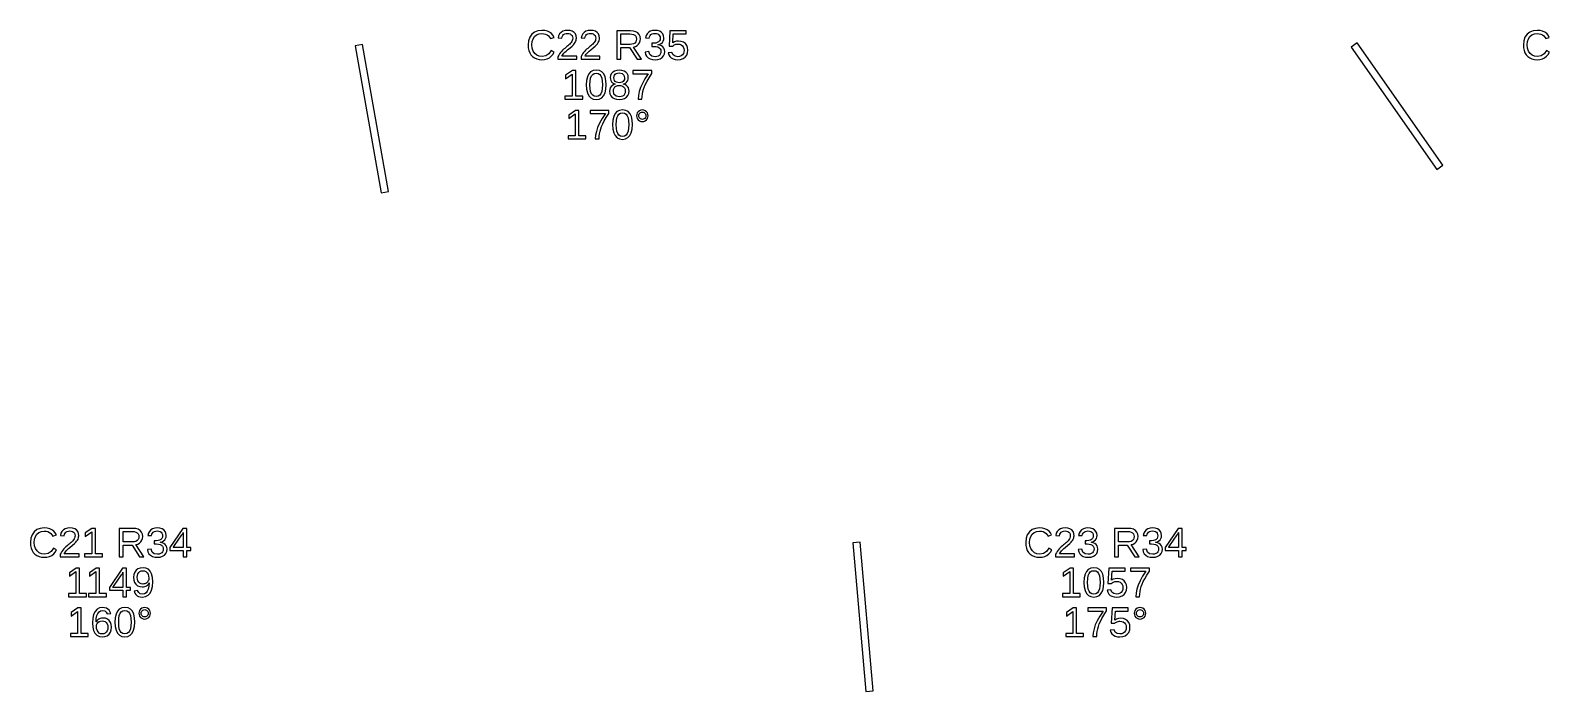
# Model space of a CAD drawing. Extents: x 206 to 2890, y 20 to 453.
# Drawn here: x 2258 to 2563.3, y 320 to 452.9 of the extents above; entities that cross this region are included whole.
import ezdxf

# ---------------------------------------------------------------- set-up
doc = ezdxf.new("R2010")
doc.units = 0
doc.layers.get('0').update_dxf_attribs({"linetype": 'CONTINUOUS'})

msp = doc.modelspace()

# ---------------------------------------------------------------- linework, layer by layer
for points in [[(2361.31, 447.093), (2361.81, 447.222), (2362.26, 447.437), (2362.66, 447.734), (2362.99, 448.109), (2363.26, 448.564), (2362.62, 448.881), (2362.15, 448.219), (2361.55, 447.821), (2360.81, 447.689), (2360.23, 447.76), (2359.73, 447.974), (2359.32, 448.33), (2359.01, 448.803), (2358.83, 449.368), (2358.77, 450.024), (2358.83, 450.685), (2359, 451.244), (2359.3, 451.703), (2359.7, 452.043), (2360.19, 452.247), (2360.78, 452.315), (2361.16, 452.286), (2361.51, 452.198), (2361.83, 452.051), (2362.09, 451.848), (2362.31, 451.593), (2362.47, 451.286), (2363.2, 451.53), (2362.97, 451.961), (2362.67, 452.315), (2362.3, 452.592), (2361.86, 452.791), (2361.35, 452.91), (2360.77, 452.95), (2359.96, 452.863), (2359.28, 452.604), (2358.72, 452.173), (2358.31, 451.589), (2358.06, 450.873), (2357.98, 450.024), (2358.02, 449.441), (2358.13, 448.913), (2358.31, 448.44), (2358.56, 448.028), (2358.89, 447.685), (2359.27, 447.41), (2359.72, 447.21), (2360.22, 447.09), (2360.77, 447.05)], [(2367.79, 447.754), (2364.8, 447.754), (2364.9, 447.946), (2365.03, 448.144), (2365.2, 448.346), (2365.4, 448.559), (2365.65, 448.789), (2365.94, 449.036), (2366.45, 449.457), (2366.83, 449.797), (2367.09, 450.057), (2367.28, 450.277), (2367.43, 450.496), (2367.55, 450.716), (2367.63, 450.936), (2367.68, 451.157), (2367.7, 451.379), (2367.65, 451.843), (2367.49, 452.23), (2367.23, 452.541), (2366.88, 452.768), (2366.43, 452.904), (2365.9, 452.95), (2365.41, 452.905), (2364.98, 452.769), (2364.61, 452.543), (2364.32, 452.24), (2364.13, 451.876), (2364.02, 451.448), (2364.77, 451.379), (2364.84, 451.663), (2364.96, 451.901), (2365.13, 452.093), (2365.35, 452.235), (2365.61, 452.319), (2365.9, 452.348), (2366.2, 452.319), (2366.46, 452.232), (2366.67, 452.087), (2366.82, 451.89), (2366.92, 451.646), (2366.95, 451.355), (2366.93, 451.13), (2366.87, 450.921), (2366.79, 450.728), (2366.67, 450.547), (2366.53, 450.37), (2366.36, 450.199), (2366.18, 450.031), (2365.99, 449.863), (2365.78, 449.695), (2365.56, 449.522), (2365.35, 449.34), (2365.13, 449.148), (2364.91, 448.943), (2364.7, 448.724), (2364.5, 448.488), (2364.31, 448.233), (2364.14, 447.953), (2363.99, 447.648), (2363.99, 447.132), (2367.79, 447.132)], [(2372.42, 447.754), (2369.43, 447.754), (2369.53, 447.946), (2369.66, 448.144), (2369.83, 448.346), (2370.04, 448.559), (2370.29, 448.789), (2370.58, 449.036), (2371.08, 449.457), (2371.47, 449.797), (2371.73, 450.057), (2371.91, 450.277), (2372.06, 450.496), (2372.18, 450.716), (2372.27, 450.936), (2372.32, 451.157), (2372.33, 451.379), (2372.28, 451.843), (2372.13, 452.23), (2371.87, 452.541), (2371.51, 452.768), (2371.07, 452.904), (2370.54, 452.95), (2370.04, 452.905), (2369.61, 452.769), (2369.24, 452.543), (2368.96, 452.24), (2368.76, 451.876), (2368.66, 451.448), (2369.41, 451.379), (2369.47, 451.663), (2369.59, 451.901), (2369.76, 452.093), (2369.98, 452.235), (2370.24, 452.319), (2370.54, 452.348), (2370.84, 452.319), (2371.1, 452.232), (2371.3, 452.087), (2371.46, 451.89), (2371.55, 451.646), (2371.58, 451.355), (2371.56, 451.13), (2371.51, 450.921), (2371.42, 450.728), (2371.3, 450.547), (2371.16, 450.37), (2371, 450.199), (2370.82, 450.031), (2370.62, 449.863), (2370.42, 449.695), (2370.2, 449.522), (2369.98, 449.34), (2369.76, 449.148), (2369.55, 448.943), (2369.34, 448.724), (2369.13, 448.488), (2368.94, 448.233), (2368.78, 447.953), (2368.63, 447.648), (2368.63, 447.132), (2372.42, 447.132)], [(2376.62, 449.512), (2378.4, 449.512), (2379.89, 447.132), (2380.79, 447.132), (2379.16, 449.601), (2379.57, 449.713), (2379.91, 449.896), (2380.19, 450.151), (2380.4, 450.463), (2380.52, 450.821), (2380.56, 451.225), (2380.5, 451.702), (2380.33, 452.104), (2380.03, 452.431), (2379.63, 452.672), (2379.14, 452.816), (2378.54, 452.864), (2375.84, 452.864), (2375.84, 447.132), (2376.62, 447.132)], [(2376.62, 450.126), (2376.62, 452.242), (2378.46, 452.242), (2378.85, 452.213), (2379.18, 452.125), (2379.44, 451.979), (2379.63, 451.778), (2379.74, 451.524), (2379.78, 451.217), (2379.74, 450.898), (2379.63, 450.63), (2379.44, 450.413), (2379.19, 450.254), (2378.87, 450.158), (2378.49, 450.126)], [(2384.07, 447.099), (2384.56, 447.244), (2384.94, 447.486), (2385.22, 447.816), (2385.39, 448.225), (2385.44, 448.714), (2385.4, 449.06), (2385.28, 449.363), (2385.09, 449.626), (2384.82, 449.835), (2384.48, 449.978), (2384.08, 450.057), (2384.08, 450.073), (2384.44, 450.179), (2384.74, 450.335), (2384.98, 450.539), (2385.15, 450.791), (2385.25, 451.089), (2385.29, 451.432), (2385.23, 451.875), (2385.07, 452.247), (2384.81, 452.549), (2384.45, 452.772), (2384, 452.905), (2383.47, 452.95), (2382.97, 452.906), (2382.54, 452.774), (2382.17, 452.555), (2381.89, 452.258), (2381.69, 451.892), (2381.59, 451.457), (2382.33, 451.4), (2382.39, 451.678), (2382.5, 451.911), (2382.68, 452.099), (2382.89, 452.237), (2383.16, 452.32), (2383.46, 452.348), (2383.78, 452.318), (2384.05, 452.229), (2384.26, 452.081), (2384.41, 451.882), (2384.5, 451.64), (2384.53, 451.355), (2384.5, 451.068), (2384.39, 450.826), (2384.2, 450.629), (2383.95, 450.483), (2383.64, 450.395), (2383.27, 450.366), (2382.87, 450.366), (2382.87, 449.731), (2383.28, 449.731), (2383.7, 449.702), (2384.05, 449.615), (2384.32, 449.469), (2384.52, 449.271), (2384.64, 449.028), (2384.68, 448.739), (2384.65, 448.41), (2384.54, 448.14), (2384.37, 447.929), (2384.13, 447.778), (2383.84, 447.687), (2383.5, 447.656), (2382.87, 447.769), (2382.45, 448.108), (2382.25, 448.674), (2381.49, 448.604), (2381.6, 448.134), (2381.81, 447.746), (2382.11, 447.443), (2382.49, 447.225), (2382.96, 447.094), (2383.5, 447.05)], [(2388.65, 447.108), (2389.15, 447.282), (2389.56, 447.571), (2389.86, 447.961), (2390.03, 448.437), (2390.09, 448.999), (2390.04, 449.497), (2389.87, 449.929), (2389.59, 450.293), (2389.22, 450.569), (2388.77, 450.734), (2388.24, 450.789), (2387.8, 450.749), (2387.4, 450.627), (2387.06, 450.423), (2387.17, 452.242), (2389.76, 452.242), (2389.76, 452.864), (2386.5, 452.864), (2386.31, 449.78), (2387.03, 449.78), (2387.2, 449.915), (2387.37, 450.021), (2387.54, 450.098), (2387.71, 450.15), (2387.9, 450.181), (2388.09, 450.191), (2388.45, 450.154), (2388.75, 450.043), (2389, 449.858), (2389.18, 449.612), (2389.3, 449.321), (2389.33, 448.983), (2389.3, 448.597), (2389.19, 448.271), (2389, 448.004), (2388.75, 447.806), (2388.44, 447.688), (2388.08, 447.648), (2387.52, 447.743), (2387.12, 448.026), (2386.88, 448.499), (2386.14, 448.413), (2386.27, 448.006), (2386.48, 447.668), (2386.77, 447.4), (2387.13, 447.206), (2387.56, 447.089), (2388.06, 447.05)], [(2561.31, 447.093), (2561.81, 447.222), (2562.26, 447.437), (2562.66, 447.734), (2562.99, 448.109), (2563.26, 448.564), (2562.62, 448.881), (2562.15, 448.219), (2561.55, 447.821), (2560.81, 447.689), (2560.23, 447.76), (2559.73, 447.974), (2559.32, 448.33), (2559.01, 448.803), (2558.83, 449.368), (2558.77, 450.024), (2558.83, 450.685), (2559, 451.244), (2559.3, 451.703), (2559.7, 452.043), (2560.19, 452.247), (2560.78, 452.315), (2561.16, 452.286), (2561.51, 452.198), (2561.83, 452.051), (2562.09, 451.848), (2562.31, 451.593), (2562.47, 451.286), (2563.2, 451.53), (2562.97, 451.961), (2562.67, 452.315), (2562.3, 452.592), (2561.86, 452.791), (2561.35, 452.91), (2560.77, 452.95), (2559.96, 452.863), (2559.28, 452.604), (2558.72, 452.173), (2558.31, 451.589), (2558.06, 450.873), (2557.98, 450.024), (2558.02, 449.441), (2558.13, 448.913), (2558.31, 448.44), (2558.56, 448.028), (2558.89, 447.685), (2559.27, 447.41), (2559.72, 447.21), (2560.22, 447.09), (2560.77, 447.05)], [(2329.95, 420.586), (2324.74, 450.13), (2323.26, 449.87), (2328.47, 420.326)], [(2541.82, 425.856), (2524.61, 450.43), (2523.39, 449.57), (2540.59, 424.995)], [(2368.96, 439.754), (2367.56, 439.754), (2367.56, 444.864), (2366.89, 444.864), (2365.53, 443.933), (2365.53, 443.241), (2366.83, 444.165), (2366.83, 439.754), (2365.37, 439.754), (2365.37, 439.132), (2368.96, 439.132)], [(2372.28, 439.134), (2372.78, 439.387), (2373.17, 439.807), (2373.45, 440.387), (2373.62, 441.118), (2373.67, 442), (2373.62, 442.894), (2373.46, 443.629), (2373.19, 444.205), (2372.81, 444.619), (2372.31, 444.867), (2371.7, 444.95), (2371.06, 444.868), (2370.56, 444.623), (2370.17, 444.213), (2369.91, 443.64), (2369.74, 442.902), (2369.69, 442), (2369.75, 441.114), (2369.91, 440.382), (2370.19, 439.803), (2370.57, 439.385), (2371.07, 439.134), (2371.67, 439.05)], [(2371.29, 439.711), (2370.97, 439.9), (2370.73, 440.214), (2370.56, 440.664), (2370.46, 441.259), (2370.43, 442), (2370.46, 442.759), (2370.56, 443.362), (2370.73, 443.806), (2370.97, 444.112), (2371.29, 444.295), (2371.7, 444.356), (2372.09, 444.294), (2372.41, 444.108), (2372.64, 443.798), (2372.8, 443.351), (2372.9, 442.751), (2372.93, 442), (2372.9, 441.271), (2372.8, 440.68), (2372.63, 440.226), (2372.39, 439.905), (2372.07, 439.712), (2371.68, 439.648)], [(2376.9, 439.099), (2377.38, 439.247), (2377.77, 439.494), (2378.05, 439.828), (2378.22, 440.24), (2378.27, 440.731), (2378.24, 441.087), (2378.14, 441.401), (2377.97, 441.672), (2377.74, 441.892), (2377.45, 442.047), (2377.11, 442.138), (2377.11, 442.155), (2377.41, 442.247), (2377.65, 442.401), (2377.86, 442.614), (2378.01, 442.873), (2378.1, 443.159), (2378.13, 443.473), (2378.08, 443.895), (2377.91, 444.254), (2377.64, 444.551), (2377.27, 444.773), (2376.83, 444.906), (2376.3, 444.95), (2375.79, 444.905), (2375.35, 444.769), (2374.99, 444.543), (2374.71, 444.244), (2374.55, 443.89), (2374.5, 443.481), (2374.53, 443.167), (2374.62, 442.881), (2374.77, 442.623), (2374.97, 442.407), (2375.22, 442.248), (2375.51, 442.146), (2375.51, 442.13), (2375.19, 442.043), (2374.92, 441.888), (2374.68, 441.666), (2374.5, 441.391), (2374.4, 441.077), (2374.36, 440.722), (2374.42, 440.229), (2374.59, 439.816), (2374.88, 439.486), (2375.27, 439.244), (2375.75, 439.099), (2376.32, 439.05)], [(2376, 442.452), (2375.74, 442.538), (2375.52, 442.681), (2375.37, 442.88), (2375.28, 443.13), (2375.25, 443.432), (2375.28, 443.728), (2375.37, 443.971), (2375.52, 444.16), (2375.72, 444.296), (2375.99, 444.377), (2376.3, 444.405), (2376.9, 444.297), (2377.25, 443.972), (2377.37, 443.432), (2377.34, 443.11), (2377.25, 442.853), (2377.1, 442.661), (2376.89, 442.529), (2376.63, 442.45), (2376.31, 442.423)], [(2380.9, 439.655), (2380.97, 440.166), (2381.07, 440.665), (2381.21, 441.161), (2381.39, 441.662), (2381.61, 442.167), (2381.91, 442.739), (2382.32, 443.44), (2382.85, 444.27), (2382.85, 444.864), (2379.06, 444.864), (2379.06, 444.242), (2382.14, 444.242), (2381.48, 443.228), (2380.97, 442.295), (2380.59, 441.445), (2380.33, 440.648), (2380.17, 439.877), (2380.12, 439.132), (2380.88, 439.132)], [(2375.66, 439.731), (2375.25, 440.126), (2375.12, 440.783), (2375.15, 441.098), (2375.26, 441.365), (2375.43, 441.583), (2375.67, 441.745), (2375.96, 441.842), (2376.3, 441.874), (2376.66, 441.844), (2376.95, 441.754), (2377.19, 441.603), (2377.37, 441.394), (2377.48, 441.126), (2377.51, 440.8), (2377.48, 440.42), (2377.38, 440.115), (2377.22, 439.886), (2376.99, 439.727), (2376.69, 439.631), (2376.33, 439.599)], [(2369.61, 431.754), (2368.21, 431.754), (2368.21, 436.864), (2367.54, 436.864), (2366.18, 435.933), (2366.18, 435.241), (2367.48, 436.165), (2367.48, 431.754), (2366.02, 431.754), (2366.02, 431.132), (2369.61, 431.132)], [(2372.29, 431.655), (2372.35, 432.166), (2372.45, 432.665), (2372.59, 433.161), (2372.77, 433.662), (2372.99, 434.167), (2373.29, 434.739), (2373.7, 435.44), (2374.23, 436.27), (2374.23, 436.864), (2370.44, 436.864), (2370.44, 436.242), (2373.52, 436.242), (2372.87, 435.228), (2372.35, 434.295), (2371.97, 433.445), (2371.71, 432.648), (2371.55, 431.877), (2371.5, 431.132), (2372.27, 431.132)], [(2377.56, 431.134), (2378.06, 431.387), (2378.45, 431.807), (2378.73, 432.387), (2378.9, 433.118), (2378.96, 434), (2378.91, 434.894), (2378.75, 435.629), (2378.48, 436.205), (2378.1, 436.619), (2377.6, 436.867), (2376.98, 436.95), (2376.35, 436.868), (2375.84, 436.623), (2375.46, 436.213), (2375.19, 435.64), (2375.03, 434.902), (2374.98, 434), (2375.03, 433.114), (2375.2, 432.382), (2375.47, 431.803), (2375.86, 431.385), (2376.35, 431.134), (2376.96, 431.05)], [(2381.25, 434.668), (2381.53, 434.781), (2381.77, 434.968), (2381.96, 435.21), (2382.08, 435.484), (2382.12, 435.79), (2382.08, 436.097), (2381.97, 436.371), (2381.78, 436.612), (2381.53, 436.8), (2381.26, 436.912), (2380.95, 436.95), (2380.64, 436.912), (2380.36, 436.798), (2380.12, 436.608), (2379.93, 436.365), (2379.82, 436.093), (2379.78, 435.79), (2379.82, 435.488), (2379.93, 435.215), (2380.13, 434.972), (2380.37, 434.783), (2380.64, 434.669), (2380.95, 434.631)], [(2376.57, 431.711), (2376.25, 431.9), (2376.02, 432.214), (2375.85, 432.664), (2375.75, 433.259), (2375.72, 434), (2375.75, 434.759), (2375.85, 435.362), (2376.01, 435.806), (2376.25, 436.112), (2376.57, 436.295), (2376.98, 436.356), (2377.38, 436.294), (2377.7, 436.108), (2377.93, 435.798), (2378.09, 435.351), (2378.18, 434.751), (2378.22, 434), (2378.18, 433.271), (2378.08, 432.68), (2377.91, 432.226), (2377.68, 431.905), (2377.36, 431.712), (2376.97, 431.648)], [(2380.76, 435.082), (2380.59, 435.154), (2380.44, 435.274), (2380.32, 435.427), (2380.25, 435.599), (2380.23, 435.79), (2380.25, 435.981), (2380.32, 436.154), (2380.44, 436.307), (2380.59, 436.427), (2380.76, 436.499), (2380.95, 436.523), (2381.14, 436.499), (2381.31, 436.429), (2381.46, 436.311), (2381.58, 436.159), (2381.65, 435.986), (2381.67, 435.79), (2381.65, 435.597), (2381.58, 435.424), (2381.46, 435.271), (2381.31, 435.153), (2381.14, 435.082), (2380.95, 435.058)], [(2261.31, 347.093), (2261.81, 347.222), (2262.26, 347.437), (2262.66, 347.734), (2262.99, 348.109), (2263.26, 348.564), (2262.62, 348.881), (2262.15, 348.219), (2261.55, 347.821), (2260.81, 347.689), (2260.23, 347.76), (2259.73, 347.974), (2259.32, 348.33), (2259.01, 348.803), (2258.83, 349.368), (2258.77, 350.024), (2258.83, 350.685), (2259, 351.244), (2259.3, 351.703), (2259.7, 352.043), (2260.19, 352.247), (2260.78, 352.315), (2261.16, 352.286), (2261.51, 352.198), (2261.83, 352.051), (2262.09, 351.848), (2262.31, 351.593), (2262.47, 351.286), (2263.2, 351.53), (2262.97, 351.961), (2262.67, 352.315), (2262.3, 352.592), (2261.86, 352.791), (2261.35, 352.91), (2260.77, 352.95), (2259.96, 352.863), (2259.28, 352.604), (2258.72, 352.173), (2258.31, 351.589), (2258.06, 350.873), (2257.98, 350.024), (2258.02, 349.441), (2258.13, 348.913), (2258.31, 348.44), (2258.56, 348.028), (2258.89, 347.685), (2259.27, 347.41), (2259.72, 347.21), (2260.22, 347.09), (2260.77, 347.05)], [(2267.79, 347.754), (2264.8, 347.754), (2264.9, 347.946), (2265.03, 348.144), (2265.2, 348.346), (2265.4, 348.559), (2265.65, 348.789), (2265.94, 349.036), (2266.45, 349.457), (2266.83, 349.797), (2267.09, 350.057), (2267.28, 350.277), (2267.43, 350.496), (2267.55, 350.716), (2267.63, 350.936), (2267.68, 351.157), (2267.7, 351.379), (2267.65, 351.843), (2267.49, 352.23), (2267.23, 352.541), (2266.88, 352.768), (2266.43, 352.904), (2265.9, 352.95), (2265.41, 352.905), (2264.98, 352.769), (2264.61, 352.543), (2264.32, 352.24), (2264.13, 351.876), (2264.02, 351.448), (2264.77, 351.379), (2264.84, 351.663), (2264.96, 351.901), (2265.13, 352.093), (2265.35, 352.235), (2265.61, 352.319), (2265.9, 352.348), (2266.2, 352.319), (2266.46, 352.232), (2266.67, 352.087), (2266.82, 351.89), (2266.92, 351.646), (2266.95, 351.355), (2266.93, 351.13), (2266.87, 350.921), (2266.79, 350.728), (2266.67, 350.547), (2266.53, 350.37), (2266.36, 350.199), (2266.18, 350.031), (2265.99, 349.863), (2265.78, 349.695), (2265.56, 349.522), (2265.35, 349.34), (2265.13, 349.148), (2264.91, 348.943), (2264.7, 348.724), (2264.5, 348.488), (2264.31, 348.233), (2264.14, 347.953), (2263.99, 347.648), (2263.99, 347.132), (2267.79, 347.132)], [(2272.44, 347.754), (2271.04, 347.754), (2271.04, 352.864), (2270.36, 352.864), (2269.01, 351.933), (2269.01, 351.241), (2270.3, 352.165), (2270.3, 347.754), (2268.84, 347.754), (2268.84, 347.132), (2272.44, 347.132)], [(2276.62, 349.512), (2278.4, 349.512), (2279.89, 347.132), (2280.79, 347.132), (2279.16, 349.601), (2279.57, 349.713), (2279.91, 349.896), (2280.19, 350.151), (2280.4, 350.463), (2280.52, 350.821), (2280.56, 351.225), (2280.5, 351.702), (2280.33, 352.104), (2280.03, 352.431), (2279.63, 352.672), (2279.14, 352.816), (2278.54, 352.864), (2275.84, 352.864), (2275.84, 347.132), (2276.62, 347.132)], [(2276.62, 350.126), (2276.62, 352.242), (2278.46, 352.242), (2278.85, 352.213), (2279.18, 352.125), (2279.44, 351.979), (2279.63, 351.778), (2279.74, 351.524), (2279.78, 351.217), (2279.74, 350.898), (2279.63, 350.63), (2279.44, 350.413), (2279.19, 350.254), (2278.87, 350.158), (2278.49, 350.126)], [(2284.07, 347.099), (2284.56, 347.244), (2284.94, 347.486), (2285.22, 347.816), (2285.39, 348.225), (2285.44, 348.714), (2285.4, 349.06), (2285.28, 349.363), (2285.09, 349.626), (2284.82, 349.835), (2284.48, 349.978), (2284.08, 350.057), (2284.08, 350.073), (2284.44, 350.179), (2284.74, 350.335), (2284.98, 350.539), (2285.15, 350.791), (2285.25, 351.089), (2285.29, 351.432), (2285.23, 351.875), (2285.07, 352.247), (2284.81, 352.549), (2284.45, 352.772), (2284, 352.905), (2283.47, 352.95), (2282.97, 352.906), (2282.54, 352.774), (2282.17, 352.555), (2281.89, 352.258), (2281.69, 351.892), (2281.59, 351.457), (2282.33, 351.4), (2282.39, 351.678), (2282.5, 351.911), (2282.68, 352.099), (2282.89, 352.237), (2283.16, 352.32), (2283.46, 352.348), (2283.78, 352.318), (2284.05, 352.229), (2284.26, 352.081), (2284.41, 351.882), (2284.5, 351.64), (2284.53, 351.355), (2284.5, 351.068), (2284.39, 350.826), (2284.2, 350.629), (2283.95, 350.483), (2283.64, 350.395), (2283.27, 350.366), (2282.87, 350.366), (2282.87, 349.731), (2283.28, 349.731), (2283.7, 349.702), (2284.05, 349.615), (2284.32, 349.469), (2284.52, 349.271), (2284.64, 349.028), (2284.68, 348.739), (2284.65, 348.41), (2284.54, 348.14), (2284.37, 347.929), (2284.13, 347.778), (2283.84, 347.687), (2283.5, 347.656), (2282.87, 347.769), (2282.45, 348.108), (2282.25, 348.674), (2281.49, 348.604), (2281.6, 348.134), (2281.81, 347.746), (2282.11, 347.443), (2282.49, 347.225), (2282.96, 347.094), (2283.5, 347.05)], [(2289.39, 348.429), (2290.2, 348.429), (2290.2, 349.007), (2289.39, 349.007), (2289.39, 352.864), (2288.63, 352.864), (2286, 348.999), (2286, 348.429), (2288.7, 348.429), (2288.7, 347.132), (2289.39, 347.132)], [(2286.68, 349.007), (2286.74, 349.089), (2286.96, 349.39), (2288.43, 351.554), (2288.47, 351.618), (2288.52, 351.708), (2288.59, 351.823), (2288.65, 351.932), (2288.69, 352.004), (2288.7, 352.038), (2288.7, 349.007)], [(2461.31, 347.093), (2461.81, 347.222), (2462.26, 347.437), (2462.66, 347.734), (2462.99, 348.109), (2463.26, 348.564), (2462.62, 348.881), (2462.15, 348.219), (2461.55, 347.821), (2460.81, 347.689), (2460.23, 347.76), (2459.73, 347.974), (2459.32, 348.33), (2459.01, 348.803), (2458.83, 349.368), (2458.77, 350.024), (2458.83, 350.685), (2459, 351.244), (2459.3, 351.703), (2459.7, 352.043), (2460.19, 352.247), (2460.78, 352.315), (2461.16, 352.286), (2461.51, 352.198), (2461.83, 352.051), (2462.09, 351.848), (2462.31, 351.593), (2462.47, 351.286), (2463.2, 351.53), (2462.97, 351.961), (2462.67, 352.315), (2462.3, 352.592), (2461.86, 352.791), (2461.35, 352.91), (2460.77, 352.95), (2459.96, 352.863), (2459.28, 352.604), (2458.72, 352.173), (2458.31, 351.589), (2458.06, 350.873), (2457.98, 350.024), (2458.02, 349.441), (2458.13, 348.913), (2458.31, 348.44), (2458.56, 348.028), (2458.89, 347.685), (2459.27, 347.41), (2459.72, 347.21), (2460.22, 347.09), (2460.77, 347.05)], [(2467.79, 347.754), (2464.8, 347.754), (2464.9, 347.946), (2465.03, 348.144), (2465.2, 348.346), (2465.4, 348.559), (2465.65, 348.789), (2465.94, 349.036), (2466.45, 349.457), (2466.83, 349.797), (2467.09, 350.057), (2467.28, 350.277), (2467.43, 350.496), (2467.55, 350.716), (2467.63, 350.936), (2467.68, 351.157), (2467.7, 351.379), (2467.65, 351.843), (2467.49, 352.23), (2467.23, 352.541), (2466.88, 352.768), (2466.43, 352.904), (2465.9, 352.95), (2465.41, 352.905), (2464.98, 352.769), (2464.61, 352.543), (2464.32, 352.24), (2464.13, 351.876), (2464.02, 351.448), (2464.77, 351.379), (2464.84, 351.663), (2464.96, 351.901), (2465.13, 352.093), (2465.35, 352.235), (2465.61, 352.319), (2465.9, 352.348), (2466.2, 352.319), (2466.46, 352.232), (2466.67, 352.087), (2466.82, 351.89), (2466.92, 351.646), (2466.95, 351.355), (2466.93, 351.13), (2466.87, 350.921), (2466.79, 350.728), (2466.67, 350.547), (2466.53, 350.37), (2466.36, 350.199), (2466.18, 350.031), (2465.99, 349.863), (2465.78, 349.695), (2465.56, 349.522), (2465.35, 349.34), (2465.13, 349.148), (2464.91, 348.943), (2464.7, 348.724), (2464.5, 348.488), (2464.31, 348.233), (2464.14, 347.953), (2463.99, 347.648), (2463.99, 347.132), (2467.79, 347.132)], [(2471.11, 347.099), (2471.59, 347.244), (2471.97, 347.486), (2472.25, 347.816), (2472.42, 348.225), (2472.48, 348.714), (2472.44, 349.06), (2472.32, 349.363), (2472.12, 349.626), (2471.85, 349.835), (2471.51, 349.978), (2471.12, 350.057), (2471.12, 350.073), (2471.48, 350.179), (2471.77, 350.335), (2472.01, 350.539), (2472.18, 350.791), (2472.28, 351.089), (2472.32, 351.432), (2472.26, 351.875), (2472.1, 352.247), (2471.84, 352.549), (2471.48, 352.772), (2471.03, 352.905), (2470.5, 352.95), (2470, 352.906), (2469.57, 352.774), (2469.21, 352.555), (2468.92, 352.258), (2468.72, 351.892), (2468.62, 351.457), (2469.36, 351.4), (2469.42, 351.678), (2469.54, 351.911), (2469.71, 352.099), (2469.93, 352.237), (2470.19, 352.32), (2470.49, 352.348), (2470.82, 352.318), (2471.08, 352.229), (2471.29, 352.081), (2471.44, 351.882), (2471.53, 351.64), (2471.56, 351.355), (2471.53, 351.068), (2471.42, 350.826), (2471.23, 350.629), (2470.98, 350.483), (2470.67, 350.395), (2470.3, 350.366), (2469.9, 350.366), (2469.9, 349.731), (2470.32, 349.731), (2470.73, 349.702), (2471.08, 349.615), (2471.35, 349.469), (2471.55, 349.271), (2471.68, 349.028), (2471.72, 348.739), (2471.68, 348.41), (2471.57, 348.14), (2471.4, 347.929), (2471.16, 347.778), (2470.87, 347.687), (2470.53, 347.656), (2469.9, 347.769), (2469.49, 348.108), (2469.28, 348.674), (2468.53, 348.604), (2468.64, 348.134), (2468.84, 347.746), (2469.14, 347.443), (2469.53, 347.225), (2469.99, 347.094), (2470.53, 347.05)], [(2476.62, 349.512), (2478.4, 349.512), (2479.89, 347.132), (2480.79, 347.132), (2479.16, 349.601), (2479.57, 349.713), (2479.91, 349.896), (2480.19, 350.151), (2480.4, 350.463), (2480.52, 350.821), (2480.56, 351.225), (2480.5, 351.702), (2480.33, 352.104), (2480.03, 352.431), (2479.63, 352.672), (2479.14, 352.816), (2478.54, 352.864), (2475.84, 352.864), (2475.84, 347.132), (2476.62, 347.132)], [(2476.62, 350.126), (2476.62, 352.242), (2478.46, 352.242), (2478.85, 352.213), (2479.18, 352.125), (2479.44, 351.979), (2479.63, 351.778), (2479.74, 351.524), (2479.78, 351.217), (2479.74, 350.898), (2479.63, 350.63), (2479.44, 350.413), (2479.19, 350.254), (2478.87, 350.158), (2478.49, 350.126)], [(2484.07, 347.099), (2484.56, 347.244), (2484.94, 347.486), (2485.22, 347.816), (2485.39, 348.225), (2485.44, 348.714), (2485.4, 349.06), (2485.28, 349.363), (2485.09, 349.626), (2484.82, 349.835), (2484.48, 349.978), (2484.08, 350.057), (2484.08, 350.073), (2484.44, 350.179), (2484.74, 350.335), (2484.98, 350.539), (2485.15, 350.791), (2485.25, 351.089), (2485.29, 351.432), (2485.23, 351.875), (2485.07, 352.247), (2484.81, 352.549), (2484.45, 352.772), (2484, 352.905), (2483.47, 352.95), (2482.97, 352.906), (2482.54, 352.774), (2482.17, 352.555), (2481.89, 352.258), (2481.69, 351.892), (2481.59, 351.457), (2482.33, 351.4), (2482.39, 351.678), (2482.5, 351.911), (2482.68, 352.099), (2482.89, 352.237), (2483.16, 352.32), (2483.46, 352.348), (2483.78, 352.318), (2484.05, 352.229), (2484.26, 352.081), (2484.41, 351.882), (2484.5, 351.64), (2484.53, 351.355), (2484.5, 351.068), (2484.39, 350.826), (2484.2, 350.629), (2483.95, 350.483), (2483.64, 350.395), (2483.27, 350.366), (2482.87, 350.366), (2482.87, 349.731), (2483.28, 349.731), (2483.7, 349.702), (2484.05, 349.615), (2484.32, 349.469), (2484.52, 349.271), (2484.64, 349.028), (2484.68, 348.739), (2484.65, 348.41), (2484.54, 348.14), (2484.37, 347.929), (2484.13, 347.778), (2483.84, 347.687), (2483.5, 347.656), (2482.87, 347.769), (2482.45, 348.108), (2482.25, 348.674), (2481.49, 348.604), (2481.6, 348.134), (2481.81, 347.746), (2482.11, 347.443), (2482.49, 347.225), (2482.96, 347.094), (2483.5, 347.05)], [(2489.39, 348.429), (2490.2, 348.429), (2490.2, 349.007), (2489.39, 349.007), (2489.39, 352.864), (2488.63, 352.864), (2486, 348.999), (2486, 348.429), (2488.7, 348.429), (2488.7, 347.132), (2489.39, 347.132)], [(2486.68, 349.007), (2486.74, 349.089), (2486.96, 349.39), (2488.43, 351.554), (2488.47, 351.618), (2488.52, 351.708), (2488.59, 351.823), (2488.65, 351.932), (2488.69, 352.004), (2488.7, 352.038), (2488.7, 349.007)], [(2427.36, 320.18), (2424.75, 350.065), (2423.25, 349.935), (2425.87, 320.049)], [(2269.27, 339.754), (2267.87, 339.754), (2267.87, 344.864), (2267.2, 344.864), (2265.84, 343.933), (2265.84, 343.241), (2267.14, 344.165), (2267.14, 339.754), (2265.67, 339.754), (2265.67, 339.132), (2269.27, 339.132)], [(2273.28, 339.754), (2271.89, 339.754), (2271.89, 344.864), (2271.21, 344.864), (2269.86, 343.933), (2269.86, 343.241), (2271.15, 344.165), (2271.15, 339.754), (2269.69, 339.754), (2269.69, 339.132), (2273.28, 339.132)], [(2277.28, 340.429), (2278.08, 340.429), (2278.08, 341.007), (2277.28, 341.007), (2277.28, 344.864), (2276.51, 344.864), (2273.88, 340.999), (2273.88, 340.429), (2276.58, 340.429), (2276.58, 339.132), (2277.28, 339.132)], [(2274.56, 341.007), (2274.62, 341.089), (2274.84, 341.39), (2276.31, 343.554), (2276.35, 343.618), (2276.41, 343.708), (2276.47, 343.823), (2276.53, 343.932), (2276.57, 344.004), (2276.58, 344.038), (2276.58, 341.007)], [(2281.1, 339.138), (2281.62, 339.403), (2282.03, 339.844), (2282.33, 340.448), (2282.51, 341.205), (2282.57, 342.114), (2282.51, 342.981), (2282.35, 343.691), (2282.07, 344.242), (2281.69, 344.635), (2281.21, 344.871), (2280.62, 344.95), (2280.07, 344.893), (2279.6, 344.721), (2279.22, 344.435), (2278.94, 344.049), (2278.77, 343.578), (2278.72, 343.021), (2278.77, 342.476), (2278.92, 342.009), (2279.18, 341.618), (2279.52, 341.324), (2279.94, 341.147), (2280.42, 341.089), (2280.72, 341.113), (2281.01, 341.187), (2281.28, 341.31), (2281.52, 341.474), (2281.71, 341.67), (2281.84, 341.898), (2281.79, 341.23), (2281.67, 340.672), (2281.48, 340.226), (2281.22, 339.901), (2280.89, 339.705), (2280.5, 339.64), (2280.06, 339.72), (2279.74, 339.958), (2279.53, 340.356), (2278.83, 340.246), (2278.98, 339.865), (2279.17, 339.56), (2279.41, 339.333), (2279.71, 339.176), (2280.07, 339.082), (2280.49, 339.05)], [(2280.27, 341.707), (2279.99, 341.828), (2279.77, 342.03), (2279.6, 342.302), (2279.49, 342.633), (2279.46, 343.021), (2279.49, 343.403), (2279.6, 343.727), (2279.77, 343.996), (2279.99, 344.196), (2280.27, 344.316), (2280.6, 344.356), (2280.93, 344.309), (2281.21, 344.169), (2281.45, 343.935), (2281.63, 343.624), (2281.73, 343.253), (2281.77, 342.822), (2281.75, 342.605), (2281.7, 342.404), (2281.61, 342.22), (2281.49, 342.057), (2281.35, 341.92), (2281.18, 341.811), (2280.99, 341.731), (2280.8, 341.682), (2280.59, 341.666)], [(2468.96, 339.754), (2467.56, 339.754), (2467.56, 344.864), (2466.89, 344.864), (2465.53, 343.933), (2465.53, 343.241), (2466.83, 344.165), (2466.83, 339.754), (2465.37, 339.754), (2465.37, 339.132), (2468.96, 339.132)], [(2472.28, 339.134), (2472.78, 339.387), (2473.17, 339.807), (2473.45, 340.387), (2473.62, 341.118), (2473.67, 342), (2473.62, 342.894), (2473.46, 343.629), (2473.19, 344.205), (2472.81, 344.619), (2472.31, 344.867), (2471.7, 344.95), (2471.06, 344.868), (2470.56, 344.623), (2470.17, 344.213), (2469.91, 343.64), (2469.74, 342.902), (2469.69, 342), (2469.75, 341.114), (2469.91, 340.382), (2470.19, 339.803), (2470.57, 339.385), (2471.07, 339.134), (2471.67, 339.05)], [(2471.29, 339.711), (2470.97, 339.9), (2470.73, 340.214), (2470.56, 340.664), (2470.46, 341.259), (2470.43, 342), (2470.46, 342.759), (2470.56, 343.362), (2470.73, 343.806), (2470.97, 344.112), (2471.29, 344.295), (2471.7, 344.356), (2472.09, 344.294), (2472.41, 344.108), (2472.64, 343.798), (2472.8, 343.351), (2472.9, 342.751), (2472.93, 342), (2472.9, 341.271), (2472.8, 340.68), (2472.63, 340.226), (2472.39, 339.905), (2472.07, 339.712), (2471.68, 339.648)], [(2476.84, 339.108), (2477.34, 339.282), (2477.75, 339.571), (2478.04, 339.961), (2478.22, 340.437), (2478.28, 340.999), (2478.23, 341.497), (2478.06, 341.929), (2477.78, 342.293), (2477.41, 342.569), (2476.96, 342.734), (2476.43, 342.789), (2475.99, 342.749), (2475.59, 342.627), (2475.25, 342.423), (2475.36, 344.242), (2477.95, 344.242), (2477.95, 344.864), (2474.69, 344.864), (2474.5, 341.78), (2475.22, 341.78), (2475.39, 341.915), (2475.56, 342.021), (2475.73, 342.098), (2475.9, 342.15), (2476.09, 342.181), (2476.28, 342.191), (2476.64, 342.154), (2476.94, 342.043), (2477.19, 341.858), (2477.37, 341.612), (2477.49, 341.321), (2477.52, 340.983), (2477.49, 340.597), (2477.38, 340.271), (2477.19, 340.004), (2476.94, 339.806), (2476.63, 339.688), (2476.27, 339.648), (2475.71, 339.743), (2475.31, 340.026), (2475.07, 340.499), (2474.33, 340.413), (2474.46, 340.006), (2474.67, 339.668), (2474.96, 339.4), (2475.32, 339.206), (2475.75, 339.089), (2476.25, 339.05)], [(2480.9, 339.655), (2480.97, 340.166), (2481.07, 340.665), (2481.21, 341.161), (2481.39, 341.662), (2481.61, 342.167), (2481.91, 342.739), (2482.32, 343.44), (2482.85, 344.27), (2482.85, 344.864), (2479.06, 344.864), (2479.06, 344.242), (2482.14, 344.242), (2481.48, 343.228), (2480.97, 342.295), (2480.59, 341.445), (2480.33, 340.648), (2480.17, 339.877), (2480.12, 339.132), (2480.88, 339.132)], [(2269.61, 331.754), (2268.21, 331.754), (2268.21, 336.864), (2267.54, 336.864), (2266.18, 335.933), (2266.18, 335.241), (2267.48, 336.165), (2267.48, 331.754), (2266.02, 331.754), (2266.02, 331.132), (2269.61, 331.132)], [(2272.97, 331.108), (2273.42, 331.283), (2273.79, 331.575), (2274.07, 331.967), (2274.23, 332.445), (2274.28, 333.007), (2274.23, 333.528), (2274.08, 333.973), (2273.82, 334.342), (2273.47, 334.618), (2273.05, 334.783), (2272.56, 334.838), (2272.26, 334.817), (2271.98, 334.752), (2271.73, 334.645), (2271.51, 334.496), (2271.32, 334.309), (2271.17, 334.081), (2271.21, 334.761), (2271.32, 335.325), (2271.51, 335.772), (2271.77, 336.096), (2272.1, 336.291), (2272.48, 336.356), (2272.91, 336.278), (2273.23, 336.045), (2273.43, 335.656), (2274.13, 335.782), (2273.79, 336.431), (2273.25, 336.82), (2272.49, 336.95), (2271.88, 336.861), (2271.38, 336.595), (2270.97, 336.152), (2270.68, 335.544), (2270.5, 334.782), (2270.44, 333.866), (2270.5, 333.022), (2270.67, 332.323), (2270.95, 331.77), (2271.34, 331.37), (2271.84, 331.13), (2272.43, 331.05)], [(2277.56, 331.134), (2278.06, 331.387), (2278.45, 331.807), (2278.73, 332.387), (2278.9, 333.118), (2278.96, 334), (2278.91, 334.894), (2278.75, 335.629), (2278.48, 336.205), (2278.1, 336.619), (2277.6, 336.867), (2276.98, 336.95), (2276.35, 336.868), (2275.84, 336.623), (2275.46, 336.213), (2275.19, 335.64), (2275.03, 334.902), (2274.98, 334), (2275.03, 333.114), (2275.2, 332.382), (2275.47, 331.803), (2275.86, 331.385), (2276.35, 331.134), (2276.96, 331.05)], [(2276.57, 331.711), (2276.25, 331.9), (2276.02, 332.214), (2275.85, 332.664), (2275.75, 333.259), (2275.72, 334), (2275.75, 334.759), (2275.85, 335.362), (2276.01, 335.806), (2276.25, 336.112), (2276.57, 336.295), (2276.98, 336.356), (2277.38, 336.294), (2277.7, 336.108), (2277.93, 335.798), (2278.09, 335.351), (2278.18, 334.751), (2278.22, 334), (2278.18, 333.271), (2278.08, 332.68), (2277.91, 332.226), (2277.68, 331.905), (2277.36, 331.712), (2276.97, 331.648)], [(2281.25, 334.668), (2281.53, 334.781), (2281.77, 334.968), (2281.96, 335.21), (2282.08, 335.484), (2282.12, 335.79), (2282.08, 336.097), (2281.97, 336.371), (2281.78, 336.612), (2281.53, 336.8), (2281.26, 336.912), (2280.95, 336.95), (2280.64, 336.912), (2280.36, 336.798), (2280.12, 336.608), (2279.93, 336.365), (2279.82, 336.093), (2279.78, 335.79), (2279.82, 335.488), (2279.93, 335.215), (2280.13, 334.972), (2280.37, 334.783), (2280.64, 334.669), (2280.95, 334.631)], [(2280.76, 335.082), (2280.59, 335.154), (2280.44, 335.274), (2280.32, 335.427), (2280.25, 335.599), (2280.23, 335.79), (2280.25, 335.981), (2280.32, 336.154), (2280.44, 336.307), (2280.59, 336.427), (2280.76, 336.499), (2280.95, 336.523), (2281.14, 336.499), (2281.31, 336.429), (2281.46, 336.311), (2281.58, 336.159), (2281.65, 335.986), (2281.67, 335.79), (2281.65, 335.597), (2281.58, 335.424), (2281.46, 335.271), (2281.31, 335.153), (2281.14, 335.082), (2280.95, 335.058)], [(2469.61, 331.754), (2468.21, 331.754), (2468.21, 336.864), (2467.54, 336.864), (2466.18, 335.933), (2466.18, 335.241), (2467.48, 336.165), (2467.48, 331.754), (2466.02, 331.754), (2466.02, 331.132), (2469.61, 331.132)], [(2472.29, 331.655), (2472.35, 332.166), (2472.45, 332.665), (2472.59, 333.161), (2472.77, 333.662), (2472.99, 334.167), (2473.29, 334.739), (2473.7, 335.44), (2474.23, 336.27), (2474.23, 336.864), (2470.44, 336.864), (2470.44, 336.242), (2473.52, 336.242), (2472.87, 335.228), (2472.35, 334.295), (2471.97, 333.445), (2471.71, 332.648), (2471.55, 331.877), (2471.5, 331.132), (2472.27, 331.132)], [(2477.49, 331.108), (2477.99, 331.282), (2478.4, 331.571), (2478.7, 331.961), (2478.88, 332.437), (2478.94, 332.999), (2478.88, 333.497), (2478.71, 333.929), (2478.43, 334.293), (2478.06, 334.569), (2477.61, 334.734), (2477.08, 334.789), (2476.64, 334.749), (2476.24, 334.627), (2475.9, 334.423), (2476.01, 336.242), (2478.6, 336.242), (2478.6, 336.864), (2475.34, 336.864), (2475.15, 333.78), (2475.87, 333.78), (2476.04, 333.915), (2476.21, 334.021), (2476.38, 334.098), (2476.56, 334.15), (2476.74, 334.181), (2476.93, 334.191), (2477.29, 334.154), (2477.59, 334.043), (2477.84, 333.858), (2478.03, 333.612), (2478.14, 333.321), (2478.17, 332.983), (2478.14, 332.597), (2478.03, 332.271), (2477.84, 332.004), (2477.59, 331.806), (2477.28, 331.688), (2476.92, 331.648), (2476.36, 331.743), (2475.96, 332.026), (2475.73, 332.499), (2474.98, 332.413), (2475.11, 332.006), (2475.32, 331.668), (2475.61, 331.4), (2475.97, 331.206), (2476.4, 331.089), (2476.9, 331.05)], [(2481.25, 334.668), (2481.53, 334.781), (2481.77, 334.968), (2481.96, 335.21), (2482.08, 335.484), (2482.12, 335.79), (2482.08, 336.097), (2481.97, 336.371), (2481.78, 336.612), (2481.53, 336.8), (2481.26, 336.912), (2480.95, 336.95), (2480.64, 336.912), (2480.36, 336.798), (2480.12, 336.608), (2479.93, 336.365), (2479.82, 336.093), (2479.78, 335.79), (2479.82, 335.488), (2479.93, 335.215), (2480.13, 334.972), (2480.37, 334.783), (2480.64, 334.669), (2480.95, 334.631)], [(2480.76, 335.082), (2480.59, 335.154), (2480.44, 335.274), (2480.32, 335.427), (2480.25, 335.599), (2480.23, 335.79), (2480.25, 335.981), (2480.32, 336.154), (2480.44, 336.307), (2480.59, 336.427), (2480.76, 336.499), (2480.95, 336.523), (2481.14, 336.499), (2481.31, 336.429), (2481.46, 336.311), (2481.58, 336.159), (2481.65, 335.986), (2481.67, 335.79), (2481.65, 335.597), (2481.58, 335.424), (2481.46, 335.271), (2481.31, 335.153), (2481.14, 335.082), (2480.95, 335.058)], [(2272.09, 331.687), (2271.81, 331.828), (2271.57, 332.063), (2271.39, 332.372), (2271.28, 332.734), (2271.24, 333.15), (2271.28, 333.474), (2271.38, 333.749), (2271.56, 333.974), (2271.79, 334.14), (2272.06, 334.239), (2272.38, 334.273), (2272.72, 334.235), (2273, 334.122), (2273.23, 333.935), (2273.4, 333.678), (2273.51, 333.358), (2273.54, 332.975), (2273.51, 332.589), (2273.41, 332.263), (2273.24, 331.996), (2273.01, 331.798), (2272.74, 331.68), (2272.41, 331.64)]]:
    msp.add_lwpolyline(points, close=True)

doc.saveas('drawing.dxf')
